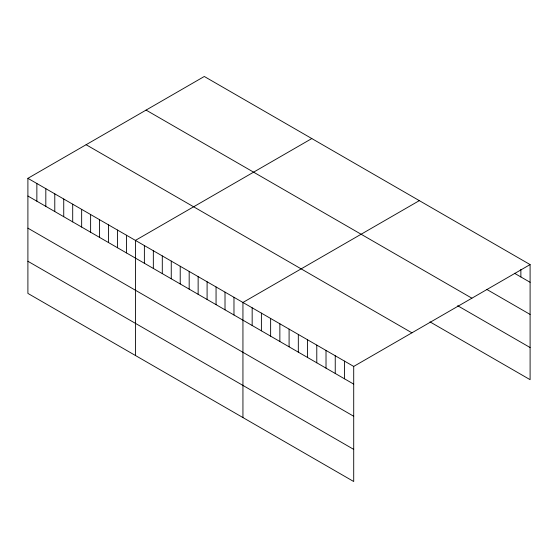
<?xml version="1.0" encoding="UTF-8"?>
<svg xmlns="http://www.w3.org/2000/svg" width="558" height="558" viewBox="0 0 558 558"><rect width="100%" height="100%" fill="white"/><g stroke="black" fill="none" stroke-linecap="round" stroke-linejoin="round"><path stroke-width="0.84" d="M27.9 178.323L353.709 366.425L353.709 481.519L27.9 293.41L27.9 178.323L204.291 76.481L530.1 264.59L530.1 379.677L429.974 321.875M311.803 138.558L135.42 240.393L135.42 355.488M419.323 200.636L242.939 302.471L242.939 417.558M353.709 366.425L530.1 264.59M514.476 273.267L530.1 282.285M486.785 289.421L530.1 314.426M146.077 110.093L471.894 298.195M457.672 305.721L530.1 347.536M86.106 144.717L411.923 332.819M27.9 196.018L353.709 384.127M27.9 228.159L353.709 416.261M27.9 261.27L353.709 449.378M520.872 269.375L520.872 276.956M344.481 361.096L344.481 378.791M335.246 355.767L335.246 373.462M326.018 350.438L326.018 368.134M316.784 345.109L316.784 362.805M307.556 339.78L307.556 357.476M298.321 334.451L298.321 352.147M289.093 329.122L289.093 346.818M279.858 323.786L279.858 341.489M270.63 318.458L270.63 336.16M261.395 313.129L261.395 330.824M252.167 307.8L252.167 325.495M233.976 297.295L233.976 314.998M225.014 292.127L225.014 309.823M216.058 286.952L216.058 304.647M207.095 281.776L207.095 299.479M198.139 276.608L198.139 294.303M189.176 271.432L189.176 289.128M180.22 266.264L180.22 283.959M171.257 261.088L171.257 278.784M162.294 255.913L162.294 273.615M153.338 250.744L153.338 268.44M144.376 245.569L144.376 263.264M126.457 235.225L126.457 252.92M117.501 230.049L117.501 247.745M108.538 224.874L108.538 242.577M99.582 219.706L99.582 237.401M90.619 214.53L90.619 232.226M81.656 209.362L81.656 227.057M72.7 204.186L72.7 221.882M63.738 199.011L63.738 216.713M54.782 193.842L54.782 211.538M45.819 188.667L45.819 206.362M36.863 183.491L36.863 201.194"/></g></svg>
